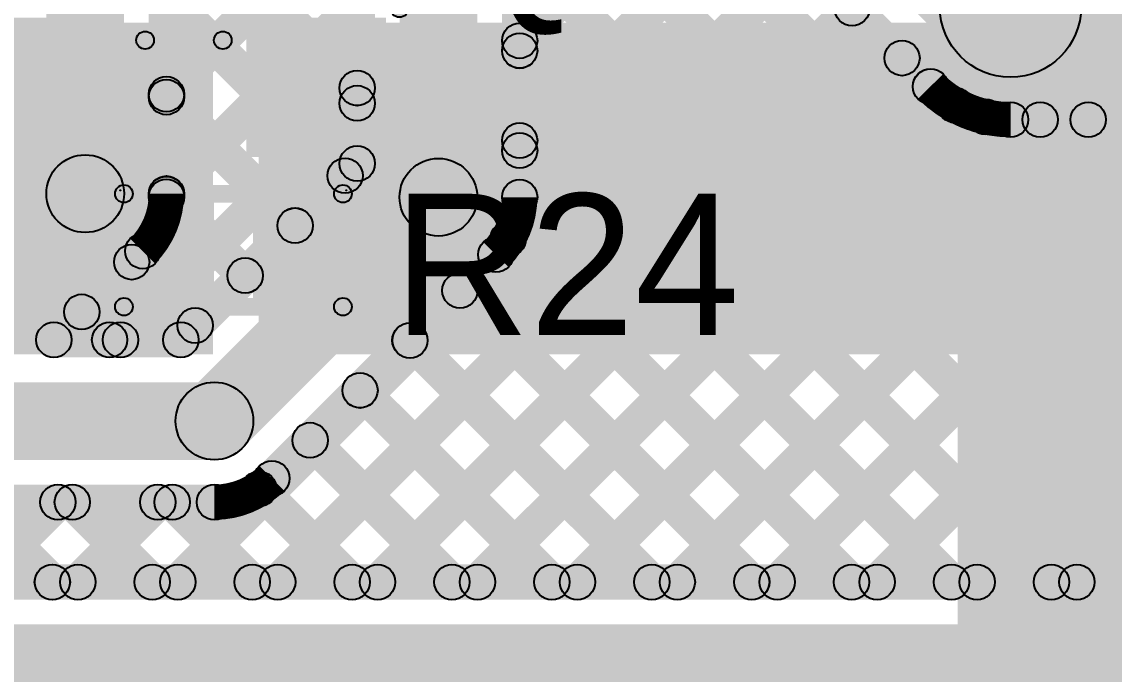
# Model space of a CAD drawing. Header units: millimetres. Extents: x -0.08 to 5.25, y -0.08 to 2.73.
# Drawn here: x 2.6631 to 2.9723, y 1.7229 to 1.9077 of the extents above; entities that cross this region are included whole.
import ezdxf

# ---------------------------------------------------------------- set-up
doc = ezdxf.new("R2010")
doc.units = ezdxf.units.MM
doc.header["$MEASUREMENT"] = 0
for name, color, linetype in [('BottomLayer', 5, 'Continuous'), ('TopLayer', 1, 'Continuous'), ('TopOverlay', 2, 'Continuous'), ('TopPaste', 8, 'Continuous'), ('TopSolder', 216, 'Continuous')]:
    doc.layers.add(name, color=color, linetype=linetype)

# ---------------------------------------------------------------- blocks, each defined once
blk = doc.blocks.new('R__0402_7')
at = {"layer": 'TopLayer'}
for points in [[(-0.0275, -0.0125), (-0.0275, 0.0125), (-0.0095, 0.0125), (-0.0095, -0.0125)], [(0.0095, -0.0125), (0.0095, 0.0125), (0.0275, 0.0125), (0.0275, -0.0125)]]:
    blk.add_hatch(color=1, dxfattribs=at).paths.add_polyline_path(points)
at = {"layer": 'TopOverlay'}
h = blk.add_hatch(color=2, dxfattribs=at)
edge = h.paths.add_edge_path()
edge.add_arc((-0.031, 0.016), 0.0025, 0, 360)
h = blk.add_hatch(color=2, dxfattribs=at)
edge = h.paths.add_edge_path()
edge.add_arc((-0.031, 0.016), 0.0025, 0, 360)
for points in [[(-0.0335, 0.016), (-0.0285, 0.016), (-0.0285, -0.016), (-0.0335, -0.016)], [(0.031, 0.0185), (0.031, 0.0135), (-0.031, 0.0135), (-0.031, 0.0185)], [(0.0285, 0.016), (0.0335, 0.016), (0.0335, -0.016), (0.0285, -0.016)], [(0.031, -0.0135), (0.031, -0.0185), (-0.031, -0.0185), (-0.031, -0.0135)], [(0.032, -0.01694), (0.032, -0.01706), (-0.032, -0.01706), (-0.032, -0.01694)]]:
    blk.add_hatch(color=2, dxfattribs=at).paths.add_polyline_path(points)
h = blk.add_hatch(color=2, dxfattribs=at)
edge = h.paths.add_edge_path()
edge.add_arc((0.031, 0.016), 0.0025, 0, 360)
h = blk.add_hatch(color=2, dxfattribs=at)
edge = h.paths.add_edge_path()
edge.add_arc((0.031, 0.016), 0.0025, 0, 360)
h = blk.add_hatch(color=2, dxfattribs=at)
edge = h.paths.add_edge_path()
edge.add_arc((-0.031, -0.016), 0.0025, 0, 360)
h = blk.add_hatch(color=2, dxfattribs=at)
edge = h.paths.add_edge_path()
edge.add_arc((-0.031, -0.016), 0.0025, 0, 360)
h = blk.add_hatch(color=2, dxfattribs=at)
edge = h.paths.add_edge_path()
edge.add_arc((0.031, -0.016), 0.0025, 0, 360)
h = blk.add_hatch(color=2, dxfattribs=at)
edge = h.paths.add_edge_path()
edge.add_arc((0.031, -0.016), 0.0025, 0, 360)
h = blk.add_hatch(color=2, dxfattribs=at)
edge = h.paths.add_edge_path()
edge.add_arc((-0.032, -0.017), 0.0000635, 0, 360)
h = blk.add_hatch(color=2, dxfattribs=at)
edge = h.paths.add_edge_path()
edge.add_arc((0.032, -0.017), 0.0000635, 0, 360)
at = {"layer": 'TopPaste'}
for points in [[(-0.0275, -0.0125), (-0.0275, 0.0125), (-0.0095, 0.0125), (-0.0095, -0.0125)], [(0.0095, -0.0125), (0.0095, 0.0125), (0.0275, 0.0125), (0.0275, -0.0125)]]:
    blk.add_hatch(color=8, dxfattribs=at).paths.add_polyline_path(points)
at = {"layer": 'TopSolder'}
for points in [[(-0.0315, -0.0165), (-0.0315, 0.0165), (-0.0055, 0.0165), (-0.0055, -0.0165)], [(0.0055, -0.0165), (0.0055, 0.0165), (0.0315, 0.0165), (0.0315, -0.0165)]]:
    blk.add_hatch(color=216, dxfattribs=at).paths.add_polyline_path(points)
at = {"layer": 'TopOverlay'}
for centre, radius in [((-0.031, 0.016), 0.0025), ((-0.031, 0.016), 0.0025), ((0.031, 0.016), 0.0025), ((0.031, 0.016), 0.0025), ((-0.031, -0.016), 0.0025), ((-0.031, -0.016), 0.0025), ((0.031, -0.016), 0.0025), ((0.031, -0.016), 0.0025), ((-0.032, -0.017), 0.0000635), ((0.032, -0.017), 0.0000635)]:
    blk.add_circle(centre, radius, dxfattribs=at)
blk = doc.blocks.new('SOT23_3_9')
at = {"layer": 'TopLayer'}
for points in [[(0.01574, 0.02657), (-0.01575, 0.02657), (-0.01575, 0.05807), (0.01574, 0.05807)], [(-0.02166, -0.05807), (-0.05316, -0.05807), (-0.05316, -0.02657), (-0.02166, -0.02657)], [(0.05314, -0.05807), (0.02165, -0.05807), (0.02165, -0.02657), (0.05314, -0.02657)]]:
    blk.add_hatch(color=1, dxfattribs=at).paths.add_polyline_path(points)
at = {"layer": 'TopOverlay'}
h = blk.add_hatch(color=2, dxfattribs=at)
edge = h.paths.add_edge_path()
edge.add_arc((-0.06101, 0.029), 0.0025, 0, 360)
h = blk.add_hatch(color=2, dxfattribs=at)
edge = h.paths.add_edge_path()
edge.add_arc((-0.06101, 0.029), 0.0025, 0, 360)
for points in [[(-0.06101, 0.0265), (-0.06101, 0.0315), (-0.02601, 0.0315), (-0.02601, 0.0265)], [(0.02599, 0.0265), (0.02599, 0.0315), (0.06099, 0.0315), (0.06099, 0.0265)], [(-0.05851, -0.02), (-0.06351, -0.02), (-0.06351, 0.029), (-0.05851, 0.029)], [(0.06349, -0.02), (0.05849, -0.02), (0.05849, 0.029), (0.06349, 0.029)], [(-0.01101, -0.0315), (-0.01101, -0.0265), (0.01099, -0.0265), (0.01099, -0.0315)]]:
    blk.add_hatch(color=2, dxfattribs=at).paths.add_polyline_path(points)
h = blk.add_hatch(color=2, dxfattribs=at)
edge = h.paths.add_edge_path()
edge.add_arc((-0.02601, 0.029), 0.0025, 0, 360)
h = blk.add_hatch(color=2, dxfattribs=at)
edge = h.paths.add_edge_path()
edge.add_arc((0.02599, 0.029), 0.0025, 0, 360)
h = blk.add_hatch(color=2, dxfattribs=at)
edge = h.paths.add_edge_path()
edge.add_arc((0.06099, 0.029), 0.0025, 0, 360)
h = blk.add_hatch(color=2, dxfattribs=at)
edge = h.paths.add_edge_path()
edge.add_arc((0.06099, 0.029), 0.0025, 0, 360)
h = blk.add_hatch(color=2, dxfattribs=at)
edge = h.paths.add_edge_path()
edge.add_arc((-0.06101, -0.02), 0.0025, 0, 360)
h = blk.add_hatch(color=2, dxfattribs=at)
edge = h.paths.add_edge_path()
edge.add_arc((0.06099, -0.02), 0.0025, 0, 360)
h = blk.add_hatch(color=2, dxfattribs=at)
edge = h.paths.add_edge_path()
edge.add_arc((-0.01101, -0.029), 0.0025, 0, 360)
h = blk.add_hatch(color=2, dxfattribs=at)
edge = h.paths.add_edge_path()
edge.add_arc((0.01099, -0.029), 0.0025, 0, 360)
h = blk.add_hatch(color=2, dxfattribs=at)
edge = h.paths.add_edge_path()
edge.add_arc((-0.068, -0.044), 0.00492, 0, 360)
h = blk.add_hatch(color=2, dxfattribs=at)
edge = h.paths.add_edge_path()
edge.add_arc((-0.062, -0.044), 0.00492, 0, 360)
at = {"layer": 'TopPaste'}
for points in [[(0.01574, 0.02657), (-0.01575, 0.02657), (-0.01575, 0.05807), (0.01574, 0.05807)], [(-0.02166, -0.05807), (-0.05316, -0.05807), (-0.05316, -0.02657), (-0.02166, -0.02657)], [(0.05314, -0.05807), (0.02165, -0.05807), (0.02165, -0.02657), (0.05314, -0.02657)]]:
    blk.add_hatch(color=8, dxfattribs=at).paths.add_polyline_path(points)
at = {"layer": 'TopSolder'}
for points in [[(0.01974, 0.02257), (-0.01975, 0.02257), (-0.01975, 0.06207), (0.01974, 0.06207)], [(-0.01766, -0.06207), (-0.05716, -0.06207), (-0.05716, -0.02257), (-0.01766, -0.02257)], [(0.05714, -0.06207), (0.01765, -0.06207), (0.01765, -0.02257), (0.05714, -0.02257)]]:
    blk.add_hatch(color=216, dxfattribs=at).paths.add_polyline_path(points)
at = {"layer": 'TopOverlay', "const_width": 0.00984}
blk.add_lwpolyline([(-0.062, -0.044, 1), (-0.068, -0.044, 1)], format="xyb", close=True, dxfattribs=at)
at = {"layer": 'TopOverlay'}
for centre, radius in [((-0.06101, 0.029), 0.0025), ((-0.06101, 0.029), 0.0025), ((-0.02601, 0.029), 0.0025), ((0.02599, 0.029), 0.0025), ((0.06099, 0.029), 0.0025), ((0.06099, 0.029), 0.0025), ((-0.06101, -0.02), 0.0025), ((0.06099, -0.02), 0.0025), ((-0.01101, -0.029), 0.0025), ((0.01099, -0.029), 0.0025), ((-0.068, -0.044), 0.00492), ((-0.062, -0.044), 0.00492)]:
    blk.add_circle(centre, radius, dxfattribs=at)

msp = doc.modelspace()

# ---------------------------------------------------------------- hatches: boundary and pattern name
at = {"layer": 'BottomLayer'}
for points in [[(2.69204, 1.85904), (2.67004, 1.85904), (2.67004, 2.21707), (2.69204, 2.21707)], [(2.79204, 1.85804), (2.77004, 1.85804), (2.77004, 2.21707), (2.79204, 2.21707)], [(2.70904, 1.85904), (2.69904, 1.85904), (2.69904, 2.18015), (2.70904, 2.18015)], [(2.70904, 1.85904), (2.69904, 1.85904), (2.69904, 2.18015), (2.70904, 2.18015)], [(2.76304, 1.86757), (2.75304, 1.86757), (2.75304, 2.18015), (2.76304, 2.18015)], [(2.76304, 1.86757), (2.75304, 1.86757), (2.75304, 2.18015), (2.76304, 2.18015)], [(2.80904, 1.85804), (2.79904, 1.85804), (2.79904, 2.18015), (2.80904, 2.18015)], [(2.80904, 1.85804), (2.79904, 1.85804), (2.79904, 2.18015), (2.80904, 2.18015)], [(2.80051, 1.98085), (2.80758, 1.98792), (3.04297, 1.75254), (3.0359, 1.74546)], [(2.80051, 1.98085), (2.80758, 1.98792), (3.04297, 1.75254), (3.03589, 1.74546)], [(2.8669, 1.95981), (2.89519, 1.9881), (2.95714, 1.92614), (2.92886, 1.89786)], [(2.80051, 1.95257), (2.80758, 1.95964), (3.01468, 1.75254), (3.00761, 1.74546)], [(2.80051, 1.95257), (2.80758, 1.95964), (3.01468, 1.75254), (3.00761, 1.74546)], [(2.80758, 1.89882), (2.80051, 1.90589), (2.85234, 1.95773), (2.85941, 1.95066)], [(2.80758, 1.89882), (2.80051, 1.90589), (2.85234, 1.95773), (2.85941, 1.95066)], [(2.85491, 1.94777), (2.86198, 1.95484), (2.92388, 1.89294), (2.91681, 1.88586)], [(2.85491, 1.94777), (2.86198, 1.95484), (2.92388, 1.89294), (2.91681, 1.88586)], [(2.70051, 1.93943), (2.70758, 1.9465), (2.76158, 1.8925), (2.75451, 1.88543)], [(2.70051, 1.93943), (2.70758, 1.9465), (2.76158, 1.8925), (2.75451, 1.88543)], [(2.70758, 1.88368), (2.70051, 1.89075), (2.75451, 1.94475), (2.76158, 1.93768)], [(2.70758, 1.88368), (2.70051, 1.89075), (2.75451, 1.94475), (2.76158, 1.93768)], [(2.80758, 1.87054), (2.80051, 1.87761), (2.86632, 1.94342), (2.87339, 1.93635)], [(2.80758, 1.87054), (2.80051, 1.87761), (2.86632, 1.94342), (2.87339, 1.93635)], [(2.80051, 1.92428), (2.80758, 1.93136), (2.9864, 1.75254), (2.97933, 1.74546)], [(2.80051, 1.92428), (2.80758, 1.93135), (2.9864, 1.75254), (2.97933, 1.74546)], [(2.943, 1.892), (2.943, 1.932), (3.605, 1.932), (3.605, 1.892)], [(2.71079, 1.74546), (2.70372, 1.75254), (2.88046, 1.92928), (2.88754, 1.92221)], [(2.71079, 1.74546), (2.70372, 1.75254), (2.88046, 1.92928), (2.88754, 1.92221)], [(2.70051, 1.91115), (2.70758, 1.91822), (2.75814, 1.86766), (2.75106, 1.86059)], [(2.70051, 1.91114), (2.70758, 1.91821), (2.75813, 1.86766), (2.75106, 1.86059)], [(2.70758, 1.85539), (2.70051, 1.86246), (2.75451, 1.91646), (2.76158, 1.90939)], [(2.70758, 1.85539), (2.70051, 1.86246), (2.75451, 1.91646), (2.76158, 1.90939)], [(2.73907, 1.74546), (2.732, 1.75254), (2.89461, 1.91514), (2.90168, 1.90807)], [(2.73907, 1.74546), (2.732, 1.75254), (2.89461, 1.91514), (2.90168, 1.90807)], [(2.80051, 1.896), (2.80758, 1.90307), (2.95812, 1.75254), (2.95104, 1.74546)], [(2.80051, 1.896), (2.80758, 1.90307), (2.95811, 1.75254), (2.95104, 1.74546)], [(2.76736, 1.74546), (2.76029, 1.75254), (2.90875, 1.901), (2.91582, 1.89393)], [(2.76736, 1.74546), (2.76029, 1.75254), (2.90875, 1.901), (2.91582, 1.89393)], [(2.70051, 1.88286), (2.70758, 1.88993), (2.74399, 1.85352), (2.73692, 1.84645)], [(2.70051, 1.88286), (2.70758, 1.88993), (2.74399, 1.85352), (2.73692, 1.84645)], [(2.69457, 1.81409), (2.6875, 1.82117), (2.75451, 1.88818), (2.76158, 1.88111)], [(2.69457, 1.81409), (2.6875, 1.82117), (2.75451, 1.88818), (2.76158, 1.88111)], [(2.79564, 1.74546), (2.78857, 1.75254), (2.92372, 1.88768), (2.93079, 1.88061)], [(2.79564, 1.74546), (2.78857, 1.75254), (2.92372, 1.88768), (2.93079, 1.88061)], [(2.82393, 1.74546), (2.81686, 1.75254), (2.94786, 1.88354), (2.95493, 1.87646)], [(2.82393, 1.74546), (2.81686, 1.75254), (2.94786, 1.88354), (2.95493, 1.87646)], [(2.85221, 1.74546), (2.84514, 1.75254), (2.97614, 1.88354), (2.98321, 1.87646)], [(2.85221, 1.74546), (2.84514, 1.75254), (2.97614, 1.88354), (2.98321, 1.87646)], [(2.8805, 1.74546), (2.87342, 1.75254), (3.00442, 1.88354), (3.0115, 1.87646)], [(2.8805, 1.74546), (2.87343, 1.75254), (3.00443, 1.88354), (3.0115, 1.87646)], [(2.90878, 1.74546), (2.90171, 1.75254), (3.03271, 1.88354), (3.03978, 1.87646)], [(2.90878, 1.74546), (2.90171, 1.75254), (3.03271, 1.88354), (3.03978, 1.87646)], [(2.93707, 1.74546), (2.92999, 1.75254), (3.06099, 1.88354), (3.06807, 1.87646)], [(2.93706, 1.74546), (2.92999, 1.75254), (3.06099, 1.88354), (3.06806, 1.87646)], [(2.93239, 1.87726), (2.93946, 1.88433), (3.07125, 1.75254), (3.06418, 1.74546)], [(2.93239, 1.87726), (2.93946, 1.88433), (3.07125, 1.75254), (3.06418, 1.74546)], [(2.943, 1.875), (2.943, 1.885), (3.59175, 1.885), (3.59175, 1.875)], [(2.943, 1.875), (2.943, 1.885), (3.59175, 1.885), (3.59175, 1.875)], [(2.96535, 1.74546), (2.95828, 1.75254), (3.08928, 1.88354), (3.09635, 1.87646)], [(2.96535, 1.74546), (2.95828, 1.75254), (3.08928, 1.88354), (3.09635, 1.87646)], [(2.96146, 1.87646), (2.96853, 1.88354), (3.09953, 1.75254), (3.09246, 1.74546)], [(2.96147, 1.87646), (2.96854, 1.88354), (3.09954, 1.75254), (3.09247, 1.74546)], [(2.80051, 1.86772), (2.80758, 1.87479), (2.92983, 1.75254), (2.92276, 1.74546)], [(2.80051, 1.86771), (2.80758, 1.87478), (2.92983, 1.75254), (2.92276, 1.74546)], [(2.71164, 1.81409), (2.70457, 1.82117), (2.75451, 1.87111), (2.76158, 1.86404)], [(2.71164, 1.81409), (2.70457, 1.82117), (2.75451, 1.87111), (2.76158, 1.86404)], [(2.65497, 1.81741), (2.63941, 1.83297), (2.67327, 1.86682), (2.68882, 1.85127)], [(2.72541, 1.78685), (2.70985, 1.80241), (2.77327, 1.86582), (2.78882, 1.85027)], [(2.70049, 1.8546), (2.70756, 1.86167), (2.72985, 1.83938), (2.72278, 1.83231)], [(2.70049, 1.85459), (2.70756, 1.86166), (2.72985, 1.83938), (2.72278, 1.83231)], [(2.79724, 1.8427), (2.80432, 1.84977), (2.90155, 1.75254), (2.89448, 1.74546)], [(2.79724, 1.84269), (2.80431, 1.84977), (2.90154, 1.75254), (2.89447, 1.74546)], [(2.67569, 1.81409), (2.66862, 1.82117), (2.69377, 1.84632), (2.70084, 1.83925)], [(2.67569, 1.81409), (2.66862, 1.82117), (2.69377, 1.84632), (2.70084, 1.83925)], [(2.69066, 1.83614), (2.69773, 1.84321), (2.71571, 1.82523), (2.70864, 1.81816)], [(2.69067, 1.83614), (2.69774, 1.84321), (2.71571, 1.82524), (2.70864, 1.81817)], [(2.73743, 1.77483), (2.73036, 1.7819), (2.79377, 1.84532), (2.80084, 1.83825)], [(2.73743, 1.77483), (2.73036, 1.7819), (2.79377, 1.84532), (2.80084, 1.83825)], [(2.78359, 1.82806), (2.79066, 1.83514), (2.87326, 1.75254), (2.86619, 1.74546)], [(2.78359, 1.82806), (2.79066, 1.83513), (2.87326, 1.75254), (2.86619, 1.74546)], [(2.67652, 1.822), (2.68359, 1.82907), (2.6915, 1.82117), (2.68442, 1.81409)], [(2.67652, 1.82199), (2.68359, 1.82907), (2.69149, 1.82117), (2.68442, 1.81409)], [(2.67216, 1.81263), (2.67216, 1.82263), (2.7081, 1.82263), (2.7081, 1.81263)], [(2.67216, 1.81263), (2.67216, 1.82263), (2.7081, 1.82263), (2.7081, 1.81263)], [(2.76945, 1.81392), (2.77652, 1.82099), (2.84498, 1.75254), (2.83791, 1.74546)], [(2.76945, 1.81392), (2.77652, 1.82099), (2.84497, 1.75254), (2.8379, 1.74546)], [(2.75531, 1.79978), (2.76238, 1.80685), (2.81669, 1.75254), (2.80962, 1.74546)], [(2.75531, 1.79978), (2.76238, 1.80685), (2.81669, 1.75254), (2.80962, 1.74546)], [(1.31269, 1.78363), (1.31269, 1.80563), (2.71763, 1.80563), (2.71763, 1.78363)], [(2.74116, 1.78564), (2.74823, 1.79271), (2.78841, 1.75254), (2.78134, 1.74546)], [(2.74117, 1.78564), (2.74824, 1.79271), (2.78841, 1.75254), (2.78134, 1.74546)], [(2.72668, 1.77184), (2.73375, 1.77891), (2.76013, 1.75254), (2.75305, 1.74546)], [(2.72668, 1.77184), (2.73375, 1.77891), (2.76012, 1.75254), (2.75305, 1.74546)], [(1.797, 1.76663), (1.797, 1.77663), (2.71763, 1.77663), (2.71763, 1.76663)], [(1.797, 1.76663), (1.797, 1.77663), (2.71763, 1.77663), (2.71763, 1.76663)], [(2.64557, 1.76809), (2.65264, 1.77517), (2.67527, 1.75254), (2.6682, 1.74546)], [(2.64557, 1.76809), (2.65264, 1.77517), (2.67527, 1.75254), (2.6682, 1.74546)], [(2.65422, 1.74546), (2.64715, 1.75254), (2.66978, 1.77517), (2.67685, 1.76809)], [(2.65422, 1.74546), (2.64715, 1.75254), (2.66978, 1.77517), (2.67685, 1.76809)], [(2.67385, 1.76809), (2.68092, 1.77517), (2.70355, 1.75254), (2.69648, 1.74546)], [(2.67386, 1.76809), (2.68093, 1.77517), (2.70356, 1.75254), (2.69649, 1.74546)], [(2.68251, 1.74546), (2.67543, 1.75254), (2.69806, 1.77517), (2.70514, 1.76809)], [(2.68251, 1.74546), (2.67544, 1.75254), (2.69807, 1.77517), (2.70514, 1.76809)], [(2.70214, 1.76809), (2.70921, 1.77517), (2.73184, 1.75254), (2.72477, 1.74546)], [(2.70214, 1.76809), (2.70921, 1.77517), (2.73184, 1.75254), (2.72477, 1.74546)], [(2.042, 1.744), (2.042, 1.754), (3.444, 1.754), (3.444, 1.744)], [(2.042, 1.744), (2.042, 1.754), (3.444, 1.754), (3.444, 1.744)], [(2.042, 1.697), (2.042, 1.737), (3.444, 1.737), (3.444, 1.697)]]:
    msp.add_hatch(color=5, dxfattribs=at).paths.add_polyline_path(points)
h = msp.add_hatch(color=5, dxfattribs=at)
edge = h.paths.add_edge_path()
edge.add_arc((2.943, 1.912), 0.02, 0, 360)
h = msp.add_hatch(color=5, dxfattribs=at)
edge = h.paths.add_edge_path()
edge.add_arc((2.943, 1.912), 0.02, 0, 360)
h = msp.add_hatch(color=5, dxfattribs=at)
edge = h.paths.add_edge_path()
edge.add_arc((2.89814, 1.9116), 0.005, 0, 360)
h = msp.add_hatch(color=5, dxfattribs=at)
edge = h.paths.add_edge_path()
edge.add_arc((2.89814, 1.9116), 0.005, 0, 360)
h = msp.add_hatch(color=5, dxfattribs=at)
edge = h.paths.add_edge_path()
edge.add_arc((2.80404, 1.90236), 0.005, 0, 360)
h = msp.add_hatch(color=5, dxfattribs=at)
edge = h.paths.add_edge_path()
edge.add_arc((2.80404, 1.90236), 0.005, 0, 360)
h = msp.add_hatch(color=5, dxfattribs=at)
edge = h.paths.add_edge_path()
edge.add_arc((2.80404, 1.89954), 0.005, 0, 360)
h = msp.add_hatch(color=5, dxfattribs=at)
edge = h.paths.add_edge_path()
edge.add_arc((2.80404, 1.89953), 0.005, 0, 360)
h = msp.add_hatch(color=5, dxfattribs=at)
edge = h.paths.add_edge_path()
edge.add_arc((2.91228, 1.89746), 0.005, 0, 360)
h = msp.add_hatch(color=5, dxfattribs=at)
edge = h.paths.add_edge_path()
edge.add_arc((2.91228, 1.89746), 0.005, 0, 360)
h = msp.add_hatch(color=5, dxfattribs=at)
edge = h.paths.add_edge_path()
edge.add_arc((2.75804, 1.88897), 0.005, 0, 360)
h = msp.add_hatch(color=5, dxfattribs=at)
edge = h.paths.add_edge_path()
edge.add_arc((2.75804, 1.88896), 0.005, 0, 360)
h = msp.add_hatch(color=5, dxfattribs=at)
edge = h.paths.add_edge_path()
edge.add_arc((2.92035, 1.8894), 0.005, 0, 360)
h = msp.add_hatch(color=5, dxfattribs=at)
edge = h.paths.add_edge_path()
edge.add_arc((2.92035, 1.8894), 0.005, 0, 360)
h = msp.add_hatch(color=5, dxfattribs=at)
edge = h.paths.add_edge_path()
edge.add_arc((2.92035, 1.8894), 0.005, 0, 360)
h = msp.add_hatch(color=5, dxfattribs=at)
edge = h.paths.add_edge_path()
edge.add_arc((2.92035, 1.8894), 0.005, 0, 360)
h = msp.add_hatch(color=5, dxfattribs=at)
edge = h.paths.add_edge_path()
edge.add_arc((2.92037, 1.88937), 0.005, 0, 360)
h = msp.add_hatch(color=5, dxfattribs=at)
edge = h.paths.add_edge_path()
edge.add_arc((2.92037, 1.88937), 0.005, 0, 360)
h = msp.add_hatch(color=5, dxfattribs=at)
edge = h.paths.add_edge_path()
edge.add_arc((2.70404, 1.88721), 0.005, 0, 360)
h = msp.add_hatch(color=5, dxfattribs=at)
edge = h.paths.add_edge_path()
edge.add_arc((2.70404, 1.88721), 0.005, 0, 360)
h = msp.add_hatch(color=5, dxfattribs=at)
edge = h.paths.add_edge_path()
edge.add_arc((2.70404, 1.8864), 0.005, 0, 360)
h = msp.add_hatch(color=5, dxfattribs=at)
edge = h.paths.add_edge_path()
edge.add_arc((2.70404, 1.8864), 0.005, 0, 360)
h = msp.add_hatch(color=5, dxfattribs=at)
edge = h.paths.add_edge_path()
edge.add_arc((2.75804, 1.88464), 0.005, 0, 360)
h = msp.add_hatch(color=5, dxfattribs=at)
edge = h.paths.add_edge_path()
edge.add_arc((2.75804, 1.88464), 0.005, 0, 360)
h = msp.add_hatch(color=5, dxfattribs=at)
edge = h.paths.add_edge_path()
edge.add_arc((2.92725, 1.88414), 0.005, 0, 360)
h = msp.add_hatch(color=5, dxfattribs=at)
edge = h.paths.add_edge_path()
edge.add_arc((2.92725, 1.88414), 0.005, 0, 360)
h = msp.add_hatch(color=5, dxfattribs=at)
edge = h.paths.add_edge_path()
edge.add_arc((2.93593, 1.88079), 0.005, 0, 360)
h = msp.add_hatch(color=5, dxfattribs=at)
edge = h.paths.add_edge_path()
edge.add_arc((2.93592, 1.88079), 0.005, 0, 360)
h = msp.add_hatch(color=5, dxfattribs=at)
edge = h.paths.add_edge_path()
edge.add_arc((2.943, 1.88), 0.005, 0, 360)
h = msp.add_hatch(color=5, dxfattribs=at)
edge = h.paths.add_edge_path()
edge.add_arc((2.943, 1.88), 0.005, 0, 360)
h = msp.add_hatch(color=5, dxfattribs=at)
edge = h.paths.add_edge_path()
edge.add_arc((2.943, 1.88), 0.005, 0, 360)
h = msp.add_hatch(color=5, dxfattribs=at)
edge = h.paths.add_edge_path()
edge.add_arc((2.943, 1.88), 0.005, 0, 360)
h = msp.add_hatch(color=5, dxfattribs=at)
edge = h.paths.add_edge_path()
edge.add_arc((2.943, 1.88), 0.005, 0, 360)
h = msp.add_hatch(color=5, dxfattribs=at)
edge = h.paths.add_edge_path()
edge.add_arc((2.943, 1.88), 0.005, 0, 360)
h = msp.add_hatch(color=5, dxfattribs=at)
edge = h.paths.add_edge_path()
edge.add_arc((2.95139, 1.88), 0.005, 0, 360)
h = msp.add_hatch(color=5, dxfattribs=at)
edge = h.paths.add_edge_path()
edge.add_arc((2.95139, 1.88), 0.005, 0, 360)
h = msp.add_hatch(color=5, dxfattribs=at)
edge = h.paths.add_edge_path()
edge.add_arc((2.965, 1.88), 0.005, 0, 360)
h = msp.add_hatch(color=5, dxfattribs=at)
edge = h.paths.add_edge_path()
edge.add_arc((2.965, 1.88), 0.005, 0, 360)
h = msp.add_hatch(color=5, dxfattribs=at)
edge = h.paths.add_edge_path()
edge.add_arc((2.80404, 1.87407), 0.005, 0, 360)
h = msp.add_hatch(color=5, dxfattribs=at)
edge = h.paths.add_edge_path()
edge.add_arc((2.80404, 1.87407), 0.005, 0, 360)
h = msp.add_hatch(color=5, dxfattribs=at)
edge = h.paths.add_edge_path()
edge.add_arc((2.80404, 1.87125), 0.005, 0, 360)
h = msp.add_hatch(color=5, dxfattribs=at)
edge = h.paths.add_edge_path()
edge.add_arc((2.80404, 1.87125), 0.005, 0, 360)
h = msp.add_hatch(color=5, dxfattribs=at)
edge = h.paths.add_edge_path()
edge.add_arc((2.75804, 1.86757), 0.005, 0, 360)
h = msp.add_hatch(color=5, dxfattribs=at)
edge = h.paths.add_edge_path()
edge.add_arc((2.75804, 1.86757), 0.005, 0, 360)
h = msp.add_hatch(color=5, dxfattribs=at)
edge = h.paths.add_edge_path()
edge.add_arc((2.75804, 1.86757), 0.005, 0, 360)
h = msp.add_hatch(color=5, dxfattribs=at)
edge = h.paths.add_edge_path()
edge.add_arc((2.75804, 1.86757), 0.005, 0, 360)
h = msp.add_hatch(color=5, dxfattribs=at)
edge = h.paths.add_edge_path()
edge.add_arc((2.68104, 1.85904), 0.011, 0, 360)
h = msp.add_hatch(color=5, dxfattribs=at)
edge = h.paths.add_edge_path()
edge.add_arc((2.68104, 1.85904), 0.011, 0, 360)
h = msp.add_hatch(color=5, dxfattribs=at)
edge = h.paths.add_edge_path()
edge.add_arc((2.7546, 1.86413), 0.005, 0, 360)
h = msp.add_hatch(color=5, dxfattribs=at)
edge = h.paths.add_edge_path()
edge.add_arc((2.7546, 1.86413), 0.005, 0, 360)
h = msp.add_hatch(color=5, dxfattribs=at)
edge = h.paths.add_edge_path()
edge.add_arc((2.78104, 1.85804), 0.011, 0, 360)
h = msp.add_hatch(color=5, dxfattribs=at)
edge = h.paths.add_edge_path()
edge.add_arc((2.78104, 1.85804), 0.011, 0, 360)
h = msp.add_hatch(color=5, dxfattribs=at)
edge = h.paths.add_edge_path()
edge.add_arc((2.70403, 1.85813), 0.005, 0, 360)
h = msp.add_hatch(color=5, dxfattribs=at)
edge = h.paths.add_edge_path()
edge.add_arc((2.70403, 1.85813), 0.005, 0, 360)
h = msp.add_hatch(color=5, dxfattribs=at)
edge = h.paths.add_edge_path()
edge.add_arc((2.70404, 1.85904), 0.005, 0, 360)
h = msp.add_hatch(color=5, dxfattribs=at)
edge = h.paths.add_edge_path()
edge.add_arc((2.70404, 1.85904), 0.005, 0, 360)
h = msp.add_hatch(color=5, dxfattribs=at)
edge = h.paths.add_edge_path()
edge.add_arc((2.70404, 1.85904), 0.005, 0, 360)
h = msp.add_hatch(color=5, dxfattribs=at)
edge = h.paths.add_edge_path()
edge.add_arc((2.70404, 1.85904), 0.005, 0, 360)
h = msp.add_hatch(color=5, dxfattribs=at)
edge = h.paths.add_edge_path()
edge.add_arc((2.70404, 1.85904), 0.005, 0, 360)
h = msp.add_hatch(color=5, dxfattribs=at)
edge = h.paths.add_edge_path()
edge.add_arc((2.70404, 1.85904), 0.005, 0, 360)
h = msp.add_hatch(color=5, dxfattribs=at)
edge = h.paths.add_edge_path()
edge.add_arc((2.70404, 1.85893), 0.005, 0, 360)
h = msp.add_hatch(color=5, dxfattribs=at)
edge = h.paths.add_edge_path()
edge.add_arc((2.70404, 1.85893), 0.005, 0, 360)
h = msp.add_hatch(color=5, dxfattribs=at)
edge = h.paths.add_edge_path()
edge.add_arc((2.80404, 1.85804), 0.005, 0, 360)
h = msp.add_hatch(color=5, dxfattribs=at)
edge = h.paths.add_edge_path()
edge.add_arc((2.80404, 1.85804), 0.005, 0, 360)
h = msp.add_hatch(color=5, dxfattribs=at)
edge = h.paths.add_edge_path()
edge.add_arc((2.80404, 1.85804), 0.005, 0, 360)
h = msp.add_hatch(color=5, dxfattribs=at)
edge = h.paths.add_edge_path()
edge.add_arc((2.80404, 1.85804), 0.005, 0, 360)
h = msp.add_hatch(color=5, dxfattribs=at)
edge = h.paths.add_edge_path()
edge.add_arc((2.80404, 1.85804), 0.005, 0, 360)
h = msp.add_hatch(color=5, dxfattribs=at)
edge = h.paths.add_edge_path()
edge.add_arc((2.80404, 1.85804), 0.005, 0, 360)
h = msp.add_hatch(color=5, dxfattribs=at)
edge = h.paths.add_edge_path()
edge.add_arc((2.74046, 1.84998), 0.005, 0, 360)
h = msp.add_hatch(color=5, dxfattribs=at)
edge = h.paths.add_edge_path()
edge.add_arc((2.74046, 1.84999), 0.005, 0, 360)
h = msp.add_hatch(color=5, dxfattribs=at)
edge = h.paths.add_edge_path()
edge.add_arc((2.80078, 1.84623), 0.005, 0, 360)
h = msp.add_hatch(color=5, dxfattribs=at)
edge = h.paths.add_edge_path()
edge.add_arc((2.80078, 1.84623), 0.005, 0, 360)
h = msp.add_hatch(color=5, dxfattribs=at)
edge = h.paths.add_edge_path()
edge.add_arc((2.69731, 1.84278), 0.005, 0, 360)
h = msp.add_hatch(color=5, dxfattribs=at)
edge = h.paths.add_edge_path()
edge.add_arc((2.69731, 1.84278), 0.005, 0, 360)
h = msp.add_hatch(color=5, dxfattribs=at)
edge = h.paths.add_edge_path()
edge.add_arc((2.69731, 1.84278), 0.005, 0, 360)
h = msp.add_hatch(color=5, dxfattribs=at)
edge = h.paths.add_edge_path()
edge.add_arc((2.69731, 1.84278), 0.005, 0, 360)
h = msp.add_hatch(color=5, dxfattribs=at)
edge = h.paths.add_edge_path()
edge.add_arc((2.69731, 1.84278), 0.005, 0, 360)
h = msp.add_hatch(color=5, dxfattribs=at)
edge = h.paths.add_edge_path()
edge.add_arc((2.69731, 1.84278), 0.005, 0, 360)
h = msp.add_hatch(color=5, dxfattribs=at)
edge = h.paths.add_edge_path()
edge.add_arc((2.79731, 1.84178), 0.005, 0, 360)
h = msp.add_hatch(color=5, dxfattribs=at)
edge = h.paths.add_edge_path()
edge.add_arc((2.79731, 1.84178), 0.005, 0, 360)
h = msp.add_hatch(color=5, dxfattribs=at)
edge = h.paths.add_edge_path()
edge.add_arc((2.79731, 1.84178), 0.005, 0, 360)
h = msp.add_hatch(color=5, dxfattribs=at)
edge = h.paths.add_edge_path()
edge.add_arc((2.79731, 1.84178), 0.005, 0, 360)
h = msp.add_hatch(color=5, dxfattribs=at)
edge = h.paths.add_edge_path()
edge.add_arc((2.79731, 1.84178), 0.005, 0, 360)
h = msp.add_hatch(color=5, dxfattribs=at)
edge = h.paths.add_edge_path()
edge.add_arc((2.79731, 1.84178), 0.005, 0, 360)
h = msp.add_hatch(color=5, dxfattribs=at)
edge = h.paths.add_edge_path()
edge.add_arc((2.6942, 1.83967), 0.005, 0, 360)
h = msp.add_hatch(color=5, dxfattribs=at)
edge = h.paths.add_edge_path()
edge.add_arc((2.6942, 1.83967), 0.005, 0, 360)
h = msp.add_hatch(color=5, dxfattribs=at)
edge = h.paths.add_edge_path()
edge.add_arc((2.72632, 1.83584), 0.005, 0, 360)
h = msp.add_hatch(color=5, dxfattribs=at)
edge = h.paths.add_edge_path()
edge.add_arc((2.72631, 1.83584), 0.005, 0, 360)
h = msp.add_hatch(color=5, dxfattribs=at)
edge = h.paths.add_edge_path()
edge.add_arc((2.78713, 1.8316), 0.005, 0, 360)
h = msp.add_hatch(color=5, dxfattribs=at)
edge = h.paths.add_edge_path()
edge.add_arc((2.78713, 1.8316), 0.005, 0, 360)
h = msp.add_hatch(color=5, dxfattribs=at)
edge = h.paths.add_edge_path()
edge.add_arc((2.68006, 1.82553), 0.005, 0, 360)
h = msp.add_hatch(color=5, dxfattribs=at)
edge = h.paths.add_edge_path()
edge.add_arc((2.68006, 1.82553), 0.005, 0, 360)
h = msp.add_hatch(color=5, dxfattribs=at)
edge = h.paths.add_edge_path()
edge.add_arc((2.71217, 1.8217), 0.005, 0, 360)
h = msp.add_hatch(color=5, dxfattribs=at)
edge = h.paths.add_edge_path()
edge.add_arc((2.71217, 1.8217), 0.005, 0, 360)
h = msp.add_hatch(color=5, dxfattribs=at)
edge = h.paths.add_edge_path()
edge.add_arc((2.67216, 1.81763), 0.005, 0, 360)
h = msp.add_hatch(color=5, dxfattribs=at)
edge = h.paths.add_edge_path()
edge.add_arc((2.67216, 1.81763), 0.005, 0, 360)
h = msp.add_hatch(color=5, dxfattribs=at)
edge = h.paths.add_edge_path()
edge.add_arc((2.67216, 1.81763), 0.005, 0, 360)
h = msp.add_hatch(color=5, dxfattribs=at)
edge = h.paths.add_edge_path()
edge.add_arc((2.67216, 1.81763), 0.005, 0, 360)
h = msp.add_hatch(color=5, dxfattribs=at)
edge = h.paths.add_edge_path()
edge.add_arc((2.68796, 1.81763), 0.005, 0, 360)
h = msp.add_hatch(color=5, dxfattribs=at)
edge = h.paths.add_edge_path()
edge.add_arc((2.68796, 1.81763), 0.005, 0, 360)
h = msp.add_hatch(color=5, dxfattribs=at)
edge = h.paths.add_edge_path()
edge.add_arc((2.69103, 1.81763), 0.005, 0, 360)
h = msp.add_hatch(color=5, dxfattribs=at)
edge = h.paths.add_edge_path()
edge.add_arc((2.69103, 1.81763), 0.005, 0, 360)
h = msp.add_hatch(color=5, dxfattribs=at)
edge = h.paths.add_edge_path()
edge.add_arc((2.7081, 1.81763), 0.005, 0, 360)
h = msp.add_hatch(color=5, dxfattribs=at)
edge = h.paths.add_edge_path()
edge.add_arc((2.7081, 1.81763), 0.005, 0, 360)
h = msp.add_hatch(color=5, dxfattribs=at)
edge = h.paths.add_edge_path()
edge.add_arc((2.7081, 1.81763), 0.005, 0, 360)
h = msp.add_hatch(color=5, dxfattribs=at)
edge = h.paths.add_edge_path()
edge.add_arc((2.7081, 1.81763), 0.005, 0, 360)
h = msp.add_hatch(color=5, dxfattribs=at)
edge = h.paths.add_edge_path()
edge.add_arc((2.77299, 1.81746), 0.005, 0, 360)
h = msp.add_hatch(color=5, dxfattribs=at)
edge = h.paths.add_edge_path()
edge.add_arc((2.77298, 1.81746), 0.005, 0, 360)
h = msp.add_hatch(color=5, dxfattribs=at)
edge = h.paths.add_edge_path()
edge.add_arc((2.75884, 1.80332), 0.005, 0, 360)
h = msp.add_hatch(color=5, dxfattribs=at)
edge = h.paths.add_edge_path()
edge.add_arc((2.75884, 1.80331), 0.005, 0, 360)
h = msp.add_hatch(color=5, dxfattribs=at)
edge = h.paths.add_edge_path()
edge.add_arc((2.71763, 1.79463), 0.011, 0, 360)
h = msp.add_hatch(color=5, dxfattribs=at)
edge = h.paths.add_edge_path()
edge.add_arc((2.71763, 1.79463), 0.011, 0, 360)
h = msp.add_hatch(color=5, dxfattribs=at)
edge = h.paths.add_edge_path()
edge.add_arc((2.7447, 1.78917), 0.005, 0, 360)
h = msp.add_hatch(color=5, dxfattribs=at)
edge = h.paths.add_edge_path()
edge.add_arc((2.7447, 1.78917), 0.005, 0, 360)
h = msp.add_hatch(color=5, dxfattribs=at)
edge = h.paths.add_edge_path()
edge.add_arc((2.73389, 1.77837), 0.005, 0, 360)
h = msp.add_hatch(color=5, dxfattribs=at)
edge = h.paths.add_edge_path()
edge.add_arc((2.73389, 1.77837), 0.005, 0, 360)
h = msp.add_hatch(color=5, dxfattribs=at)
edge = h.paths.add_edge_path()
edge.add_arc((2.73389, 1.77837), 0.005, 0, 360)
h = msp.add_hatch(color=5, dxfattribs=at)
edge = h.paths.add_edge_path()
edge.add_arc((2.73389, 1.77837), 0.005, 0, 360)
h = msp.add_hatch(color=5, dxfattribs=at)
edge = h.paths.add_edge_path()
edge.add_arc((2.73389, 1.77837), 0.005, 0, 360)
h = msp.add_hatch(color=5, dxfattribs=at)
edge = h.paths.add_edge_path()
edge.add_arc((2.73389, 1.77837), 0.005, 0, 360)
h = msp.add_hatch(color=5, dxfattribs=at)
edge = h.paths.add_edge_path()
edge.add_arc((2.73021, 1.77538), 0.005, 0, 360)
h = msp.add_hatch(color=5, dxfattribs=at)
edge = h.paths.add_edge_path()
edge.add_arc((2.73021, 1.77538), 0.005, 0, 360)
h = msp.add_hatch(color=5, dxfattribs=at)
edge = h.paths.add_edge_path()
edge.add_arc((2.67332, 1.77163), 0.005, 0, 360)
h = msp.add_hatch(color=5, dxfattribs=at)
edge = h.paths.add_edge_path()
edge.add_arc((2.67332, 1.77163), 0.005, 0, 360)
h = msp.add_hatch(color=5, dxfattribs=at)
edge = h.paths.add_edge_path()
edge.add_arc((2.67739, 1.77163), 0.005, 0, 360)
h = msp.add_hatch(color=5, dxfattribs=at)
edge = h.paths.add_edge_path()
edge.add_arc((2.67739, 1.77163), 0.005, 0, 360)
h = msp.add_hatch(color=5, dxfattribs=at)
edge = h.paths.add_edge_path()
edge.add_arc((2.7016, 1.77163), 0.005, 0, 360)
h = msp.add_hatch(color=5, dxfattribs=at)
edge = h.paths.add_edge_path()
edge.add_arc((2.7016, 1.77163), 0.005, 0, 360)
h = msp.add_hatch(color=5, dxfattribs=at)
edge = h.paths.add_edge_path()
edge.add_arc((2.70568, 1.77163), 0.005, 0, 360)
h = msp.add_hatch(color=5, dxfattribs=at)
edge = h.paths.add_edge_path()
edge.add_arc((2.70567, 1.77163), 0.005, 0, 360)
h = msp.add_hatch(color=5, dxfattribs=at)
edge = h.paths.add_edge_path()
edge.add_arc((2.71763, 1.77163), 0.005, 0, 360)
h = msp.add_hatch(color=5, dxfattribs=at)
edge = h.paths.add_edge_path()
edge.add_arc((2.71763, 1.77163), 0.005, 0, 360)
h = msp.add_hatch(color=5, dxfattribs=at)
edge = h.paths.add_edge_path()
edge.add_arc((2.71763, 1.77163), 0.005, 0, 360)
h = msp.add_hatch(color=5, dxfattribs=at)
edge = h.paths.add_edge_path()
edge.add_arc((2.71763, 1.77163), 0.005, 0, 360)
h = msp.add_hatch(color=5, dxfattribs=at)
edge = h.paths.add_edge_path()
edge.add_arc((2.71763, 1.77163), 0.005, 0, 360)
h = msp.add_hatch(color=5, dxfattribs=at)
edge = h.paths.add_edge_path()
edge.add_arc((2.71763, 1.77163), 0.005, 0, 360)
h = msp.add_hatch(color=5, dxfattribs=at)
edge = h.paths.add_edge_path()
edge.add_arc((2.67173, 1.749), 0.005, 0, 360)
h = msp.add_hatch(color=5, dxfattribs=at)
edge = h.paths.add_edge_path()
edge.add_arc((2.67174, 1.749), 0.005, 0, 360)
h = msp.add_hatch(color=5, dxfattribs=at)
edge = h.paths.add_edge_path()
edge.add_arc((2.67897, 1.749), 0.005, 0, 360)
h = msp.add_hatch(color=5, dxfattribs=at)
edge = h.paths.add_edge_path()
edge.add_arc((2.67897, 1.749), 0.005, 0, 360)
h = msp.add_hatch(color=5, dxfattribs=at)
edge = h.paths.add_edge_path()
edge.add_arc((2.70002, 1.749), 0.005, 0, 360)
h = msp.add_hatch(color=5, dxfattribs=at)
edge = h.paths.add_edge_path()
edge.add_arc((2.70002, 1.749), 0.005, 0, 360)
h = msp.add_hatch(color=5, dxfattribs=at)
edge = h.paths.add_edge_path()
edge.add_arc((2.70726, 1.749), 0.005, 0, 360)
h = msp.add_hatch(color=5, dxfattribs=at)
edge = h.paths.add_edge_path()
edge.add_arc((2.70725, 1.749), 0.005, 0, 360)
h = msp.add_hatch(color=5, dxfattribs=at)
edge = h.paths.add_edge_path()
edge.add_arc((2.72831, 1.749), 0.005, 0, 360)
h = msp.add_hatch(color=5, dxfattribs=at)
edge = h.paths.add_edge_path()
edge.add_arc((2.7283, 1.749), 0.005, 0, 360)
h = msp.add_hatch(color=5, dxfattribs=at)
edge = h.paths.add_edge_path()
edge.add_arc((2.73554, 1.749), 0.005, 0, 360)
h = msp.add_hatch(color=5, dxfattribs=at)
edge = h.paths.add_edge_path()
edge.add_arc((2.73554, 1.749), 0.005, 0, 360)
h = msp.add_hatch(color=5, dxfattribs=at)
edge = h.paths.add_edge_path()
edge.add_arc((2.75659, 1.749), 0.005, 0, 360)
h = msp.add_hatch(color=5, dxfattribs=at)
edge = h.paths.add_edge_path()
edge.add_arc((2.75659, 1.749), 0.005, 0, 360)
h = msp.add_hatch(color=5, dxfattribs=at)
edge = h.paths.add_edge_path()
edge.add_arc((2.76382, 1.749), 0.005, 0, 360)
h = msp.add_hatch(color=5, dxfattribs=at)
edge = h.paths.add_edge_path()
edge.add_arc((2.76382, 1.749), 0.005, 0, 360)
h = msp.add_hatch(color=5, dxfattribs=at)
edge = h.paths.add_edge_path()
edge.add_arc((2.78487, 1.749), 0.005, 0, 360)
h = msp.add_hatch(color=5, dxfattribs=at)
edge = h.paths.add_edge_path()
edge.add_arc((2.78487, 1.749), 0.005, 0, 360)
h = msp.add_hatch(color=5, dxfattribs=at)
edge = h.paths.add_edge_path()
edge.add_arc((2.79211, 1.749), 0.005, 0, 360)
h = msp.add_hatch(color=5, dxfattribs=at)
edge = h.paths.add_edge_path()
edge.add_arc((2.79211, 1.749), 0.005, 0, 360)
h = msp.add_hatch(color=5, dxfattribs=at)
edge = h.paths.add_edge_path()
edge.add_arc((2.81316, 1.749), 0.005, 0, 360)
h = msp.add_hatch(color=5, dxfattribs=at)
edge = h.paths.add_edge_path()
edge.add_arc((2.81316, 1.749), 0.005, 0, 360)
h = msp.add_hatch(color=5, dxfattribs=at)
edge = h.paths.add_edge_path()
edge.add_arc((2.82039, 1.749), 0.005, 0, 360)
h = msp.add_hatch(color=5, dxfattribs=at)
edge = h.paths.add_edge_path()
edge.add_arc((2.82039, 1.749), 0.005, 0, 360)
h = msp.add_hatch(color=5, dxfattribs=at)
edge = h.paths.add_edge_path()
edge.add_arc((2.84144, 1.749), 0.005, 0, 360)
h = msp.add_hatch(color=5, dxfattribs=at)
edge = h.paths.add_edge_path()
edge.add_arc((2.84144, 1.749), 0.005, 0, 360)
h = msp.add_hatch(color=5, dxfattribs=at)
edge = h.paths.add_edge_path()
edge.add_arc((2.84868, 1.749), 0.005, 0, 360)
h = msp.add_hatch(color=5, dxfattribs=at)
edge = h.paths.add_edge_path()
edge.add_arc((2.84868, 1.749), 0.005, 0, 360)
h = msp.add_hatch(color=5, dxfattribs=at)
edge = h.paths.add_edge_path()
edge.add_arc((2.86972, 1.749), 0.005, 0, 360)
h = msp.add_hatch(color=5, dxfattribs=at)
edge = h.paths.add_edge_path()
edge.add_arc((2.86973, 1.749), 0.005, 0, 360)
h = msp.add_hatch(color=5, dxfattribs=at)
edge = h.paths.add_edge_path()
edge.add_arc((2.87696, 1.749), 0.005, 0, 360)
h = msp.add_hatch(color=5, dxfattribs=at)
edge = h.paths.add_edge_path()
edge.add_arc((2.87696, 1.749), 0.005, 0, 360)
h = msp.add_hatch(color=5, dxfattribs=at)
edge = h.paths.add_edge_path()
edge.add_arc((2.89801, 1.749), 0.005, 0, 360)
h = msp.add_hatch(color=5, dxfattribs=at)
edge = h.paths.add_edge_path()
edge.add_arc((2.89801, 1.749), 0.005, 0, 360)
h = msp.add_hatch(color=5, dxfattribs=at)
edge = h.paths.add_edge_path()
edge.add_arc((2.90525, 1.749), 0.005, 0, 360)
h = msp.add_hatch(color=5, dxfattribs=at)
edge = h.paths.add_edge_path()
edge.add_arc((2.90524, 1.749), 0.005, 0, 360)
h = msp.add_hatch(color=5, dxfattribs=at)
edge = h.paths.add_edge_path()
edge.add_arc((2.9263, 1.749), 0.005, 0, 360)
h = msp.add_hatch(color=5, dxfattribs=at)
edge = h.paths.add_edge_path()
edge.add_arc((2.92629, 1.749), 0.005, 0, 360)
h = msp.add_hatch(color=5, dxfattribs=at)
edge = h.paths.add_edge_path()
edge.add_arc((2.93353, 1.749), 0.005, 0, 360)
h = msp.add_hatch(color=5, dxfattribs=at)
edge = h.paths.add_edge_path()
edge.add_arc((2.93353, 1.749), 0.005, 0, 360)
h = msp.add_hatch(color=5, dxfattribs=at)
edge = h.paths.add_edge_path()
edge.add_arc((2.95458, 1.749), 0.005, 0, 360)
h = msp.add_hatch(color=5, dxfattribs=at)
edge = h.paths.add_edge_path()
edge.add_arc((2.95458, 1.749), 0.005, 0, 360)
h = msp.add_hatch(color=5, dxfattribs=at)
edge = h.paths.add_edge_path()
edge.add_arc((2.96181, 1.749), 0.005, 0, 360)
h = msp.add_hatch(color=5, dxfattribs=at)
edge = h.paths.add_edge_path()
edge.add_arc((2.96181, 1.749), 0.005, 0, 360)
at = {"layer": 'TopLayer'}
for points in [[(2.539, 1.8135), (2.7172, 1.8135), (2.7172, 1.9075), (2.539, 1.9075)], [(2.7301, 1.8135), (3.325, 1.8135), (3.325, 1.9075), (2.7301, 1.9075)], [(2.928, 1.564), (3.011, 1.564), (3.011, 1.824), (2.928, 1.824)]]:
    msp.add_hatch(color=1, dxfattribs=at).paths.add_polyline_path(points)

# ---------------------------------------------------------------- linework, layer by layer
at = {"layer": 'BottomLayer', "const_width": 0.01}
for points in [[(2.943, 1.88, -0.199231), (2.92035, 1.8894)], [(2.943, 1.88, -0.199231), (2.92035, 1.8894)], [(2.943, 1.88, -0.198912), (2.92037, 1.88937)], [(2.943, 1.88, -0.198912), (2.92037, 1.88937)], [(2.70404, 1.85904, -0.198912), (2.69731, 1.84278)], [(2.70404, 1.85904, -0.198912), (2.69731, 1.84278)], [(2.70404, 1.85904, -0.198912), (2.69731, 1.84278)], [(2.70404, 1.85904, -0.198912), (2.69731, 1.84278)], [(2.80404, 1.85804, -0.198912), (2.79731, 1.84178)], [(2.80404, 1.85804, -0.198912), (2.79731, 1.84178)], [(2.80404, 1.85804, -0.198912), (2.79731, 1.84178)], [(2.80404, 1.85804, -0.198912), (2.79731, 1.84178)], [(2.73389, 1.77837, -0.198912), (2.71763, 1.77163)], [(2.73389, 1.77837, -0.198912), (2.71763, 1.77163)], [(2.73389, 1.77837, -0.198912), (2.71763, 1.77163)], [(2.73389, 1.77837, -0.198912), (2.71763, 1.77163)]]:
    msp.add_lwpolyline(points, format="xyb", dxfattribs=at)
at = {"layer": 'BottomLayer'}
for centre, radius in [((2.943, 1.912), 0.02), ((2.943, 1.912), 0.02), ((2.89814, 1.9116), 0.005), ((2.89814, 1.9116), 0.005), ((2.80404, 1.90236), 0.005), ((2.80404, 1.90236), 0.005), ((2.80404, 1.89954), 0.005), ((2.80404, 1.89953), 0.005), ((2.91228, 1.89746), 0.005), ((2.91228, 1.89746), 0.005), ((2.75804, 1.88897), 0.005), ((2.75804, 1.88896), 0.005), ((2.92035, 1.8894), 0.005), ((2.92035, 1.8894), 0.005), ((2.92035, 1.8894), 0.005), ((2.92035, 1.8894), 0.005), ((2.92037, 1.88937), 0.005), ((2.92037, 1.88937), 0.005), ((2.70404, 1.88721), 0.005), ((2.70404, 1.88721), 0.005), ((2.70404, 1.8864), 0.005), ((2.70404, 1.8864), 0.005), ((2.75804, 1.88464), 0.005), ((2.75804, 1.88464), 0.005), ((2.92725, 1.88414), 0.005), ((2.92725, 1.88414), 0.005), ((2.93592, 1.88079), 0.005), ((2.93593, 1.88079), 0.005), ((2.943, 1.88), 0.005), ((2.943, 1.88), 0.005), ((2.943, 1.88), 0.005), ((2.943, 1.88), 0.005), ((2.943, 1.88), 0.005), ((2.943, 1.88), 0.005), ((2.95139, 1.88), 0.005), ((2.95139, 1.88), 0.005), ((2.965, 1.88), 0.005), ((2.965, 1.88), 0.005), ((2.80404, 1.87407), 0.005), ((2.80404, 1.87407), 0.005), ((2.80404, 1.87125), 0.005), ((2.80404, 1.87125), 0.005), ((2.75804, 1.86757), 0.005), ((2.75804, 1.86757), 0.005), ((2.75804, 1.86757), 0.005), ((2.75804, 1.86757), 0.005), ((2.68104, 1.85904), 0.011), ((2.68104, 1.85904), 0.011), ((2.7546, 1.86413), 0.005), ((2.7546, 1.86413), 0.005), ((2.78104, 1.85804), 0.011), ((2.78104, 1.85804), 0.011), ((2.70403, 1.85813), 0.005), ((2.70403, 1.85813), 0.005), ((2.70404, 1.85904), 0.005), ((2.70404, 1.85904), 0.005), ((2.70404, 1.85904), 0.005), ((2.70404, 1.85904), 0.005), ((2.70404, 1.85904), 0.005), ((2.70404, 1.85904), 0.005), ((2.70404, 1.85893), 0.005), ((2.70404, 1.85893), 0.005), ((2.80404, 1.85804), 0.005), ((2.80404, 1.85804), 0.005), ((2.80404, 1.85804), 0.005), ((2.80404, 1.85804), 0.005), ((2.80404, 1.85804), 0.005), ((2.80404, 1.85804), 0.005), ((2.74046, 1.84999), 0.005), ((2.74046, 1.84998), 0.005), ((2.80078, 1.84623), 0.005), ((2.80078, 1.84623), 0.005), ((2.69731, 1.84278), 0.005), ((2.69731, 1.84278), 0.005), ((2.69731, 1.84278), 0.005), ((2.69731, 1.84278), 0.005), ((2.69731, 1.84278), 0.005), ((2.69731, 1.84278), 0.005), ((2.79731, 1.84178), 0.005), ((2.79731, 1.84178), 0.005), ((2.79731, 1.84178), 0.005), ((2.79731, 1.84178), 0.005), ((2.79731, 1.84178), 0.005), ((2.79731, 1.84178), 0.005), ((2.6942, 1.83967), 0.005), ((2.6942, 1.83967), 0.005), ((2.72631, 1.83584), 0.005), ((2.72632, 1.83584), 0.005), ((2.78713, 1.8316), 0.005), ((2.78713, 1.8316), 0.005), ((2.68006, 1.82553), 0.005), ((2.68006, 1.82553), 0.005), ((2.71217, 1.8217), 0.005), ((2.71217, 1.8217), 0.005), ((2.67216, 1.81763), 0.005), ((2.67216, 1.81763), 0.005), ((2.67216, 1.81763), 0.005), ((2.67216, 1.81763), 0.005), ((2.68796, 1.81763), 0.005), ((2.68796, 1.81763), 0.005), ((2.69103, 1.81763), 0.005), ((2.69103, 1.81763), 0.005), ((2.7081, 1.81763), 0.005), ((2.7081, 1.81763), 0.005), ((2.7081, 1.81763), 0.005), ((2.7081, 1.81763), 0.005), ((2.77298, 1.81746), 0.005), ((2.77299, 1.81746), 0.005), ((2.75884, 1.80332), 0.005), ((2.75884, 1.80331), 0.005), ((2.71763, 1.79463), 0.011), ((2.71763, 1.79463), 0.011), ((2.7447, 1.78917), 0.005), ((2.7447, 1.78917), 0.005), ((2.73389, 1.77837), 0.005), ((2.73389, 1.77837), 0.005), ((2.73389, 1.77837), 0.005), ((2.73389, 1.77837), 0.005), ((2.73389, 1.77837), 0.005), ((2.73389, 1.77837), 0.005), ((2.73021, 1.77538), 0.005), ((2.73021, 1.77538), 0.005), ((2.67332, 1.77163), 0.005), ((2.67332, 1.77163), 0.005), ((2.67739, 1.77163), 0.005), ((2.67739, 1.77163), 0.005), ((2.7016, 1.77163), 0.005), ((2.7016, 1.77163), 0.005), ((2.70567, 1.77163), 0.005), ((2.70568, 1.77163), 0.005), ((2.71763, 1.77163), 0.005), ((2.71763, 1.77163), 0.005), ((2.71763, 1.77163), 0.005), ((2.71763, 1.77163), 0.005), ((2.71763, 1.77163), 0.005), ((2.71763, 1.77163), 0.005), ((2.67173, 1.749), 0.005), ((2.67174, 1.749), 0.005), ((2.67897, 1.749), 0.005), ((2.67897, 1.749), 0.005), ((2.70002, 1.749), 0.005), ((2.70002, 1.749), 0.005), ((2.70725, 1.749), 0.005), ((2.70726, 1.749), 0.005), ((2.7283, 1.749), 0.005), ((2.72831, 1.749), 0.005), ((2.73554, 1.749), 0.005), ((2.73554, 1.749), 0.005), ((2.75659, 1.749), 0.005), ((2.75659, 1.749), 0.005), ((2.76382, 1.749), 0.005), ((2.76382, 1.749), 0.005), ((2.78487, 1.749), 0.005), ((2.78487, 1.749), 0.005), ((2.79211, 1.749), 0.005), ((2.79211, 1.749), 0.005), ((2.81316, 1.749), 0.005), ((2.81316, 1.749), 0.005), ((2.82039, 1.749), 0.005), ((2.82039, 1.749), 0.005), ((2.84144, 1.749), 0.005), ((2.84144, 1.749), 0.005), ((2.84868, 1.749), 0.005), ((2.84868, 1.749), 0.005), ((2.86972, 1.749), 0.005), ((2.86973, 1.749), 0.005), ((2.87696, 1.749), 0.005), ((2.87696, 1.749), 0.005), ((2.89801, 1.749), 0.005), ((2.89801, 1.749), 0.005), ((2.90524, 1.749), 0.005), ((2.90525, 1.749), 0.005), ((2.92629, 1.749), 0.005), ((2.9263, 1.749), 0.005), ((2.93353, 1.749), 0.005), ((2.93353, 1.749), 0.005), ((2.95458, 1.749), 0.005), ((2.95458, 1.749), 0.005), ((2.96181, 1.749), 0.005), ((2.96181, 1.749), 0.005)]:
    msp.add_circle(centre, radius, dxfattribs=at)

# ---------------------------------------------------------------- block references
msp.add_blockref('SOT23_3_9', (2.70901, 1.9315))
at = {"rotation": 180}
msp.add_blockref('R__0402_7', (2.723, 1.843), dxfattribs=at)

# ---------------------------------------------------------------- texts
at = {"layer": 'TopOverlay'}
for s, p in [('Q1', (2.78134, 1.91501)), ('R24', (2.76818, 1.81901))]:
    msp.add_text(s, height=0.04, dxfattribs=at).set_placement(p)

doc.saveas('drawing.dxf')
